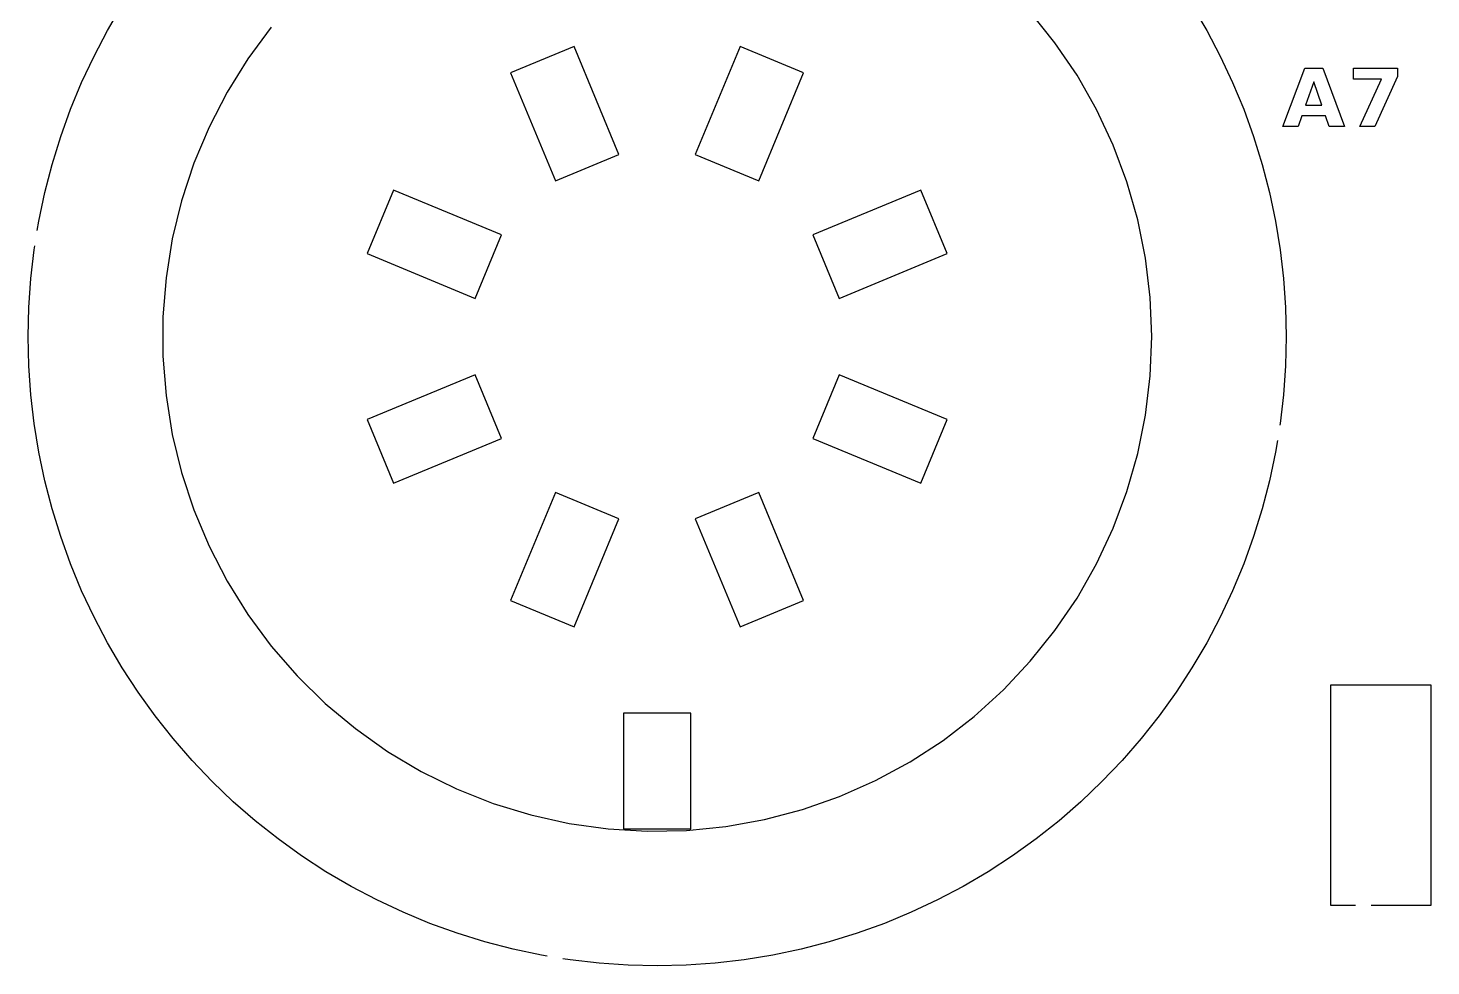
# Model space of a CAD drawing. Header units: millimetres. Extents: x 3 to 295, y 5 to 296.
# Drawn here: x 8.9 to 67.1, y 213.9 to 252.8 of the extents above; entities that cross this region are included whole.
import ezdxf

# ---------------------------------------------------------------- set-up
doc = ezdxf.new("R2010")
doc.units = ezdxf.units.MM
for name, color, linetype in [('CUT', 1, 'CONTINUOUS'), ('ENGRAVE', 5, 'CONTINUOUS'), ('SCORE', 7, 'CONTINUOUS')]:
    doc.layers.add(name, color=color, linetype=linetype)

msp = doc.modelspace()

# ---------------------------------------------------------------- linework, layer by layer
at = {"layer": 'CUT', "color": 1}
for points in [[(9.3048, 244.398), (9.369, 244.7913), (9.6176, 245.9699), (9.9204, 247.1358), (10.2767, 248.2864), (10.6858, 249.4194), (11.1467, 250.5322), (11.6586, 251.6226), (12.2203, 252.6882), (12.8306, 253.7267)], [(57.1694, 253.7267), (57.7797, 252.6882), (58.3414, 251.6226), (58.8533, 250.5322), (59.3142, 249.4194), (59.7233, 248.2864), (60.0796, 247.1358), (60.3824, 245.9699), (60.631, 244.7913), (60.825, 243.6024), (60.9638, 242.4059), (61.0472, 241.2042), (61.075, 240), (61.0472, 238.7958), (60.9638, 237.5941), (60.825, 236.3976), (60.8144, 236.3325)], [(30.4491, 214.3297), (30.2087, 214.369), (29.0301, 214.6176), (27.8642, 214.9204), (26.7136, 215.2767), (25.5806, 215.6858), (24.4678, 216.1467), (23.3774, 216.6586), (22.3118, 217.2203), (21.2733, 217.8306), (20.2641, 218.4882), (19.2863, 219.1917), (18.3421, 219.9396), (17.4334, 220.7303), (16.5622, 221.5622), (15.7303, 222.4334), (14.9396, 223.3421), (14.1917, 224.2863), (13.4882, 225.2641), (12.8306, 226.2733), (12.2203, 227.3118), (11.6586, 228.3774), (11.1467, 229.4678), (10.6858, 230.5806), (10.2767, 231.7136), (9.9204, 232.8642), (9.6176, 234.0301), (9.369, 235.2087), (9.175, 236.3976), (9.0362, 237.5941), (8.9528, 238.7958), (8.925, 240), (8.9528, 241.2042), (9.0362, 242.4059), (9.175, 243.6024), (9.2002, 243.7565)], [(60.7097, 235.691), (60.631, 235.2087), (60.3824, 234.0301), (60.0796, 232.8642), (59.7233, 231.7136), (59.3142, 230.5806), (58.8533, 229.4678), (58.3414, 228.3774), (57.7797, 227.3118), (57.1694, 226.2733), (56.5118, 225.2641), (55.8083, 224.2863), (55.0604, 223.3421), (54.2697, 222.4334), (53.4378, 221.5622), (52.5666, 220.7303), (51.6579, 219.9396), (50.7137, 219.1917), (49.7359, 218.4882), (48.7267, 217.8306), (47.6882, 217.2203), (46.6226, 216.6586), (45.5322, 216.1467), (44.4194, 215.6858), (43.2864, 215.2767), (42.1358, 214.9204), (40.9699, 214.6176), (39.7913, 214.369), (38.6024, 214.175), (37.4059, 214.0362), (36.2042, 213.9528), (35, 213.925), (33.7958, 213.9528), (32.5941, 214.0362), (31.3976, 214.175), (31.0906, 214.2251)], [(63.95, 216.425), (62.925, 216.425), (62.925, 225.575), (67.075, 225.575), (67.075, 216.425), (64.6, 216.425)]]:
    msp.add_lwpolyline(points, dxfattribs=at)
for points in [[(31.5617, 252.0245), (28.9286, 250.9339), (30.7846, 246.4531), (33.4177, 247.5437), (31.5617, 252.0245)], [(41.0714, 250.9339), (38.4383, 252.0245), (36.5823, 247.5437), (39.2154, 246.4531), (41.0714, 250.9339)], [(24.0661, 246.0714), (22.9755, 243.4383), (27.4563, 241.5823), (28.5469, 244.2154), (24.0661, 246.0714)], [(45.9339, 246.0714), (41.4531, 244.2154), (42.5437, 241.5823), (47.0245, 243.4383), (45.9339, 246.0714)], [(28.5469, 235.7846), (27.4563, 238.4177), (22.9755, 236.5617), (24.0661, 233.9286), (28.5469, 235.7846)], [(47.0245, 236.5617), (42.5437, 238.4177), (41.4531, 235.7846), (45.9339, 233.9286), (47.0245, 236.5617)], [(30.7846, 233.5469), (28.9286, 229.0661), (31.5617, 227.9755), (33.4177, 232.4563), (30.7846, 233.5469)], [(39.2154, 233.5469), (36.5823, 232.4563), (38.4383, 227.9755), (41.0714, 229.0661), (39.2154, 233.5469)], [(33.605, 224.395), (33.605, 224.3571), (33.605, 219.605), (36.395, 219.605), (36.395, 224.395), (33.605, 224.395)]]:
    msp.add_lwpolyline(points, close=True, dxfattribs=at)
at = {"layer": 'ENGRAVE', "color": 5}
for points in [[(61.5709, 248.7015), (60.941, 248.7015), (61.8411, 251.1315), (62.5881, 251.1315), (63.4882, 248.7015), (62.8583, 248.7015), (62.7053, 249.1442), (61.7255, 249.1442), (61.5709, 248.7015)], [(65.6918, 251.1315), (65.6918, 250.7783), (64.7446, 248.7015), (64.1342, 248.7015), (65.031, 250.6709), (63.8608, 250.6709), (63.8608, 251.1315), (65.6918, 251.1315)], [(62.2154, 250.5618), (61.8818, 249.595), (62.5474, 249.595), (62.2154, 250.5618)]]:
    msp.add_lwpolyline(points, close=True, dxfattribs=at)
at = {"layer": 'SCORE', "color": 7}
for points in [[(55.5, 240), (55.4352, 241.6287), (55.2412, 243.2472), (54.9192, 244.8451), (54.4713, 246.4123), (53.9003, 247.9391), (53.2098, 249.4156), (52.4042, 250.8326), (51.4885, 252.1811), (50.4686, 253.4526)], [(19.0088, 252.827), (18.0403, 251.516), (17.1789, 250.1321), (16.4303, 248.6842), (15.799, 247.1814), (15.2891, 245.6331), (14.9039, 244.0493), (14.6457, 242.4399), (14.5162, 240.815), (14.5162, 239.185), (14.6457, 237.5601), (14.9039, 235.9507), (15.2891, 234.3669), (15.799, 232.8186), (16.4303, 231.3158), (17.1789, 229.8679), (18.0403, 228.484), (19.0088, 227.173), (20.0785, 225.943), (21.2425, 224.802), (22.4935, 223.757), (23.8235, 222.8147), (25.2242, 221.981), (26.6867, 221.2613), (28.2018, 220.66), (29.7599, 220.181), (31.351, 219.8274), (32.9653, 219.6012), (34.5924, 219.5041), (36.2221, 219.5365), (37.8441, 219.6982), (39.4481, 219.9884), (41.0239, 220.405), (42.5617, 220.9456), (44.0517, 221.6066), (45.4844, 222.3839), (46.8509, 223.2726), (48.1424, 224.267), (49.3509, 225.3609), (50.4686, 226.5474), (51.4885, 227.8189), (52.4042, 229.1674), (53.2098, 230.5844), (53.9003, 232.0609), (54.4713, 233.5877), (54.9192, 235.1549), (55.2412, 236.7528), (55.4352, 238.3713), (55.5, 240)]]:
    msp.add_lwpolyline(points, dxfattribs=at)

doc.saveas('drawing.dxf')
